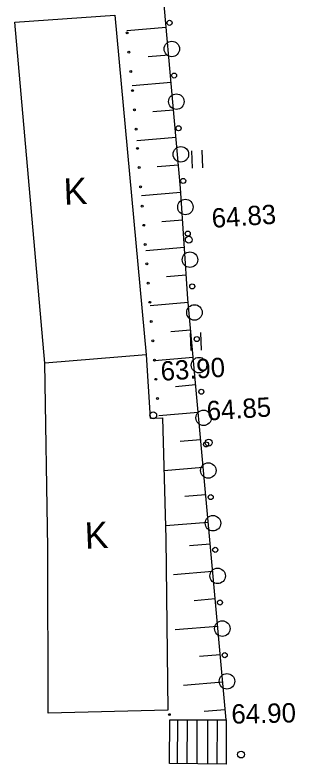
# Model space of a CAD drawing. Extents: x 641529 to 641656, y 6457322 to 6457531.
# Drawn here: x 641644.44 to 641655.05, y 6457340.48 to 6457368.8 of the extents above; entities that cross this region are included whole.
import ezdxf

# ---------------------------------------------------------------- set-up
doc = ezdxf.new("R2010")
doc.units = 0
for name, color, linetype in [('Level 1', 7, 'Continuous'), ('Level 10', 7, 'Continuous'), ('Level 11', 7, 'Continuous'), ('Level 18', 7, 'Continuous'), ('Level 30', 7, 'Continuous'), ('Level 4', 7, 'Continuous'), ('Level 6', 7, 'Continuous'), ('Level 63', 7, 'Continuous'), ('Level 7', 7, 'Continuous'), ('Level 8', 7, 'Continuous')]:
    doc.layers.add(name, color=color, linetype=linetype)

# ---------------------------------------------------------------- blocks, each defined once
blk = doc.blocks.new('BH')
at = {"layer": 'Level 7'}
for centre, radius in [((0, 0), 293), ((990, 0), 95.9)]:
    blk.add_circle(centre, radius, dxfattribs=at)
blk = doc.blocks.new('KHEIN3')
at = {"layer": 'Level 6'}
for p, q in [((-210.89, 335.09), (-210.89, -326.54)), ((182.28, 335.09), (182.28, -326.54))]:
    blk.add_line(p, q, dxfattribs=at)
blk = doc.blocks.new('AAP2')
at = {"layer": 'Level 6'}
blk.add_circle((0, 0), 34.5, dxfattribs=at)
blk = doc.blocks.new('BH0')
at = {"layer": 'Level 7'}
for centre, radius in [((0, 0), 293), ((990, 0), 95.9)]:
    blk.add_circle(centre, radius, dxfattribs=at)
blk = doc.blocks.new('KHEIN5')
at = {"layer": 'Level 6'}
for p, q in [((-210.89, 335.09), (-210.89, -326.54)), ((182.28, 335.09), (182.28, -326.54))]:
    blk.add_line(p, q, dxfattribs=at)
blk = doc.blocks.new('AAP3')
at = {"layer": 'Level 6'}
blk.add_circle((0, 0), 34.5, dxfattribs=at)

msp = doc.modelspace()

# ---------------------------------------------------------------- linework, layer by layer
at = {"layer": 'Level 1'}
for p, q in [((641650.604, 6457340.502), (641650.611, 6457342.157)), ((641650.966, 6457340.499), (641650.973, 6457342.155)), ((641651.343, 6457340.495), (641651.349, 6457342.154)), ((641651.744, 6457340.491), (641651.75, 6457342.152)), ((641652.106, 6457340.487), (641652.113, 6457342.151))]:
    msp.add_line(p, q, dxfattribs=at)
msp.add_lwpolyline([(641650.297, 6457340.506), (641650.31, 6457342.158), (641652.438, 6457342.15), (641652.444, 6457340.483)], close=True, dxfattribs=at)
at = {"layer": 'Level 10'}
msp.add_line((641652.438, 6457342.15), (641651.807, 6457349.092), dxfattribs=at)
msp.add_lwpolyline([(641651.807, 6457349.092), (641650.989, 6457358.075), (641650.714, 6457362.257), (641649.767, 6457372.882), (641649.512, 6457376.418), (641649.311, 6457379.712), (641649.493, 6457381.138), (641649.936, 6457382.214), (641650.513, 6457383.342)], dxfattribs=at)
at = {"layer": 'Level 11'}
for p, q in [((641650.173, 6457368.322), (641648.68, 6457368.198)), ((641650.266, 6457367.283), (641649.487, 6457367.219)), ((641650.359, 6457366.245), (641648.878, 6457366.122)), ((641650.451, 6457365.206), (641649.659, 6457365.14)), ((641650.544, 6457364.167), (641649.064, 6457364.045)), ((641650.636, 6457363.129), (641649.832, 6457363.062)), ((641650.725, 6457362.09), (641649.229, 6457361.966)), ((641650.794, 6457361.049), (641650.004, 6457360.984)), ((641650.862, 6457360.009), (641649.394, 6457359.887)), ((641650.93, 6457358.968), (641650.178, 6457358.905)), ((641651.003, 6457357.928), (641649.56, 6457357.808)), ((641651.097, 6457356.889), (641650.351, 6457356.827)), ((641651.192, 6457355.851), (641649.725, 6457355.729)), ((641651.286, 6457354.813), (641650.524, 6457354.749)), ((641651.381, 6457353.774), (641649.89, 6457353.65)), ((641651.475, 6457352.736), (641650.698, 6457352.671)), ((641651.57, 6457351.697), (641650.086, 6457351.573)), ((641651.665, 6457350.659), (641650.871, 6457350.592)), ((641651.759, 6457349.62), (641650.149, 6457349.486)), ((641651.834, 6457348.801), (641651.056, 6457348.736)), ((641651.928, 6457347.762), (641650.444, 6457347.639)), ((641652.023, 6457346.724), (641651.229, 6457346.658)), ((641652.118, 6457345.685), (641650.507, 6457345.551)), ((641652.214, 6457344.614), (641651.436, 6457344.549)), ((641652.309, 6457343.575), (641650.825, 6457343.451)), ((641652.403, 6457342.537), (641651.61, 6457342.47))]:
    msp.add_line(p, q, dxfattribs=at)
at = {"layer": 'Level 18'}
for p, q in [((641650.604, 6457340.502), (641650.611, 6457342.157)), ((641650.966, 6457340.499), (641650.973, 6457342.155)), ((641651.343, 6457340.495), (641651.349, 6457342.154)), ((641651.744, 6457340.491), (641651.75, 6457342.152)), ((641652.106, 6457340.487), (641652.113, 6457342.151))]:
    msp.add_line(p, q, dxfattribs=at)
msp.add_lwpolyline([(641650.297, 6457340.506), (641650.31, 6457342.158), (641652.438, 6457342.15), (641652.444, 6457340.483)], close=True, dxfattribs=at)
at = {"layer": 'Level 30'}
for p, q in [((641650.173, 6457368.322), (641648.68, 6457368.198)), ((641650.266, 6457367.283), (641649.487, 6457367.219)), ((641650.359, 6457366.245), (641648.878, 6457366.122)), ((641650.451, 6457365.206), (641649.659, 6457365.14)), ((641650.544, 6457364.167), (641649.064, 6457364.045)), ((641650.636, 6457363.129), (641649.832, 6457363.062)), ((641650.725, 6457362.09), (641649.229, 6457361.966)), ((641650.794, 6457361.049), (641650.004, 6457360.984)), ((641650.862, 6457360.009), (641649.394, 6457359.887)), ((641650.93, 6457358.968), (641650.178, 6457358.905)), ((641651.003, 6457357.928), (641649.56, 6457357.808)), ((641651.097, 6457356.889), (641650.351, 6457356.827)), ((641651.192, 6457355.851), (641649.725, 6457355.729)), ((641651.286, 6457354.813), (641650.524, 6457354.749)), ((641651.381, 6457353.774), (641649.89, 6457353.65)), ((641651.475, 6457352.736), (641650.698, 6457352.671)), ((641651.57, 6457351.697), (641650.086, 6457351.573)), ((641651.665, 6457350.659), (641650.871, 6457350.592)), ((641651.759, 6457349.62), (641650.149, 6457349.486)), ((641651.834, 6457348.801), (641651.056, 6457348.736)), ((641651.928, 6457347.762), (641650.444, 6457347.639)), ((641652.023, 6457346.724), (641651.229, 6457346.658)), ((641652.118, 6457345.685), (641650.507, 6457345.551)), ((641652.214, 6457344.614), (641651.436, 6457344.549)), ((641652.309, 6457343.575), (641650.825, 6457343.451)), ((641652.403, 6457342.537), (641651.61, 6457342.47))]:
    msp.add_line(p, q, dxfattribs=at)
for centre, radius in [((641651.027, 6457360.304), 0.13), ((641649.679, 6457353.667), 0.13), ((641651.782, 6457352.635), 0.13), ((641653.007, 6457340.842), 0.131)]:
    msp.add_circle(centre, radius, dxfattribs=at)
at = {"layer": 'Level 4'}
for centre, radius in [((641651.027, 6457360.304), 0.13), ((641649.679, 6457353.667), 0.13), ((641651.782, 6457352.635), 0.13), ((641653.007, 6457340.842), 0.131)]:
    msp.add_circle(centre, radius, dxfattribs=at)
at = {"layer": 'Level 63'}
msp.add_line((641645.684, 6457348.658), (641645.578, 6457355.635), dxfattribs=at)
msp.add_line((641645.684, 6457348.658), (641645.578, 6457355.635), dxfattribs=at)
for points in [[(641644.441, 6457368.529), (641648.228, 6457368.794), (641649.417, 6457355.952), (641645.578, 6457355.635), (641644.441, 6457368.529)], [(641644.441, 6457368.529), (641648.228, 6457368.794), (641649.417, 6457355.952), (641645.578, 6457355.635), (641644.441, 6457368.529)], [(641649.417, 6457355.952), (641649.565, 6457353.561), (641650.026, 6457353.577), (641650.163, 6457348.997)], [(641649.417, 6457355.952), (641649.565, 6457353.561), (641650.026, 6457353.577), (641650.163, 6457348.997)], [(641650.163, 6457348.997), (641650.237, 6457342.524), (641645.695, 6457342.408), (641645.684, 6457348.658)], [(641650.163, 6457348.997), (641650.237, 6457342.524), (641645.695, 6457342.408), (641645.684, 6457348.658)]]:
    msp.add_lwpolyline(points, dxfattribs=at)
at = {"layer": 'Level 8'}
msp.add_line((641652.438, 6457342.15), (641651.807, 6457349.092), dxfattribs=at)
msp.add_lwpolyline([(641651.807, 6457349.092), (641650.989, 6457358.075), (641650.714, 6457362.257), (641649.767, 6457372.882), (641649.512, 6457376.418), (641649.311, 6457379.712), (641649.493, 6457381.138), (641649.936, 6457382.214), (641650.513, 6457383.342)], dxfattribs=at)

# ---------------------------------------------------------------- block references
at = {"layer": 'Level 6'}
for name, p, xscale, yscale, rotation in [('AAP2', (641648.687, 6457368.12), 0.0010427336370663154, 0.0010427336370663152, -84.55522606692719), ('AAP3', (641648.687, 6457368.12), 0.0010427336370663154, 0.0010427336370663152, -84.55522606692719), ('AAP2', (641648.757, 6457367.394), 0.0010427336370663154, 0.0010427336370663152, -84.55522606692719), ('AAP3', (641648.757, 6457367.394), 0.0010427336370663154, 0.0010427336370663152, -84.55522606692719), ('AAP2', (641648.826, 6457366.667), 0.0010427336370663154, 0.0010427336370663152, -84.55522606692719), ('AAP3', (641648.826, 6457366.667), 0.0010427336370663154, 0.0010427336370663152, -84.55522606692719), ('AAP2', (641648.895, 6457365.94), 0.0010427336370663154, 0.0010427336370663152, -84.55522606692719), ('AAP3', (641648.895, 6457365.94), 0.0010427336370663154, 0.0010427336370663152, -84.55522606692719), ('AAP2', (641648.964, 6457365.214), 0.0010427336370663154, 0.0010427336370663152, -84.55522606692719), ('AAP3', (641648.964, 6457365.214), 0.0010427336370663154, 0.0010427336370663152, -84.55522606692719), ('AAP2', (641649.028, 6457364.487), 0.0010427336370663154, 0.0010427336370663152, -85.45269852445743), ('AAP3', (641649.028, 6457364.487), 0.0010427336370663154, 0.0010427336370663152, -85.45269852445743), ('AAP2', (641649.086, 6457363.759), 0.0010427336370663154, 0.0010427336370663152, -85.45269852445743), ('AAP3', (641649.086, 6457363.759), 0.0010427336370663154, 0.0010427336370663152, -85.45269852445743), ('KHEIN3', (641651.353, 6457363.343), 0.0009998969010655296, 0.0009998969010655294, 2.563845398404), ('KHEIN5', (641651.353, 6457363.343), 0.0009998969010655296, 0.0009998969010655294, 2.563845398404), ('AAP2', (641649.144, 6457363.031), 0.0010427336370663154, 0.0010427336370663152, -85.45269852445743), ('AAP3', (641649.144, 6457363.031), 0.0010427336370663154, 0.0010427336370663152, -85.45269852445743), ('AAP2', (641649.202, 6457362.304), 0.0010427336370663154, 0.0010427336370663152, -85.45269852445743), ('AAP3', (641649.202, 6457362.304), 0.0010427336370663154, 0.0010427336370663152, -85.45269852445743), ('AAP2', (641649.26, 6457361.576), 0.0010427336370663154, 0.0010427336370663152, -85.45269852445743), ('AAP3', (641649.26, 6457361.576), 0.0010427336370663154, 0.0010427336370663152, -85.45269852445743), ('AAP2', (641649.318, 6457360.849), 0.0010427336370663154, 0.0010427336370663152, -85.45269852445743), ('AAP3', (641649.318, 6457360.849), 0.0010427336370663154, 0.0010427336370663152, -85.45269852445743), ('AAP2', (641649.376, 6457360.121), 0.0010427336370663154, 0.0010427336370663152, -85.45269852445743), ('AAP3', (641649.376, 6457360.121), 0.0010427336370663154, 0.0010427336370663152, -85.45269852445743), ('AAP2', (641649.434, 6457359.393), 0.0010427336370663154, 0.0010427336370663152, -85.45269852445743), ('AAP3', (641649.434, 6457359.393), 0.0010427336370663154, 0.0010427336370663152, -85.45269852445743), ('AAP2', (641649.491, 6457358.666), 0.0010427336370663154, 0.0010427336370663152, -85.45269852445743), ('AAP3', (641649.491, 6457358.666), 0.0010427336370663154, 0.0010427336370663152, -85.45269852445743), ('AAP2', (641649.549, 6457357.938), 0.0010427336370663154, 0.0010427336370663152, -85.45269852445743), ('AAP3', (641649.549, 6457357.938), 0.0010427336370663154, 0.0010427336370663152, -85.45269852445743), ('AAP2', (641649.607, 6457357.211), 0.0010427336370663154, 0.0010427336370663152, -85.45269852445743), ('AAP3', (641649.607, 6457357.211), 0.0010427336370663154, 0.0010427336370663152, -85.45269852445743), ('KHEIN3', (641651.298, 6457356.452), 0.0009998969010655296, 0.0009998969010655294, 2.563845398404), ('KHEIN5', (641651.298, 6457356.452), 0.0009998969010655296, 0.0009998969010655294, 2.563845398404), ('AAP2', (641649.665, 6457356.483), 0.0010427336370663154, 0.0010427336370663152, -85.45269852445743), ('AAP3', (641649.665, 6457356.483), 0.0010427336370663154, 0.0010427336370663152, -85.45269852445743), ('AAP2', (641649.723, 6457355.755), 0.0010427336370663154, 0.0010427336370663152, -85.45269852445743), ('AAP3', (641649.723, 6457355.755), 0.0010427336370663154, 0.0010427336370663152, -85.45269852445743), ('AAP2', (641649.781, 6457355.028), 0.0010427336370663154, 0.0010427336370663152, -85.45269852445743), ('AAP3', (641649.781, 6457355.028), 0.0010427336370663154, 0.0010427336370663152, -85.45269852445743), ('AAP2', (641649.839, 6457354.3), 0.0010427336370663154, 0.0010427336370663152, -85.45269852445743), ('AAP3', (641649.839, 6457354.3), 0.0010427336370663154, 0.0010427336370663152, -85.45269852445743), ('AAP2', (641650.291, 6457342.35), 0.0010447313044237032, 0.0010447313044237034, -90.72374417574365), ('AAP3', (641650.291, 6457342.35), 0.001044731304423704, 0.0010447313044237034, -90.72374417574365)]:
    msp.add_blockref(name, p, dxfattribs=dict(at, xscale=xscale, yscale=yscale, rotation=rotation))
at = {"layer": 'Level 7'}
for name, p, xscale, yscale, rotation in [('BH', (641650.385, 6457367.517), 0.0009998969010655292, 0.0009998969010655294, 94.9117116059195), ('BH0', (641650.385, 6457367.517), 0.0009998969010655292, 0.0009998969010655294, 94.9117116059195), ('BH', (641650.556, 6457365.525), 0.0009998969010655292, 0.0009998969010655294, 94.9117116059195), ('BH0', (641650.556, 6457365.525), 0.0009998969010655292, 0.0009998969010655294, 94.9117116059195), ('BH', (641650.727, 6457363.533), 0.0009998969010655292, 0.0009998969010655294, 94.9117116059195), ('BH0', (641650.727, 6457363.533), 0.0009998969010655292, 0.0009998969010655294, 94.9117116059195), ('BH', (641650.898, 6457361.54), 0.0009998969010655292, 0.0009998969010655294, 94.9117116059195), ('BH0', (641650.898, 6457361.54), 0.0009998969010655292, 0.0009998969010655294, 94.9117116059195), ('BH', (641651.07, 6457359.548), 0.0009998969010655292, 0.0009998969010655294, 94.9117116059195), ('BH0', (641651.07, 6457359.548), 0.0009998969010655292, 0.0009998969010655294, 94.9117116059195), ('BH', (641651.241, 6457357.555), 0.0009998969010655292, 0.0009998969010655294, 94.9117116059195), ('BH0', (641651.241, 6457357.555), 0.0009998969010655292, 0.0009998969010655294, 94.9117116059195), ('BH', (641651.413, 6457355.563), 0.0009998969010655296, 0.0009998969010655298, 95.06655623825648), ('BH0', (641651.413, 6457355.563), 0.0009998969010655296, 0.0009998969010655298, 95.06655623825648), ('BH', (641651.589, 6457353.571), 0.0009998969010655296, 0.0009998969010655298, 95.06655623825648), ('BH0', (641651.589, 6457353.571), 0.0009998969010655296, 0.0009998969010655298, 95.06655623825648), ('BH', (641651.766, 6457351.579), 0.0009998969010655296, 0.0009998969010655298, 95.06655623825648), ('BH0', (641651.766, 6457351.579), 0.0009998969010655296, 0.0009998969010655298, 95.06655623825648), ('BH', (641651.943, 6457349.587), 0.0009998969010655296, 0.0009998969010655298, 95.06655623825648), ('BH0', (641651.943, 6457349.587), 0.0009998969010655296, 0.0009998969010655298, 95.06655623825648), ('BH', (641652.119, 6457347.595), 0.0009998969010655296, 0.0009998969010655298, 95.06655623825648), ('BH0', (641652.119, 6457347.595), 0.0009998969010655296, 0.0009998969010655298, 95.06655623825648), ('BH', (641652.296, 6457345.603), 0.0009998969010655296, 0.0009998969010655298, 95.06655623825648), ('BH0', (641652.296, 6457345.603), 0.0009998969010655296, 0.0009998969010655298, 95.06655623825648), ('BH', (641652.473, 6457343.611), 0.0009998969010655296, 0.0009998969010655298, 95.06655623825648), ('BH0', (641652.473, 6457343.611), 0.0009998969010655296, 0.0009998969010655298, 95.06655623825648)]:
    msp.add_blockref(name, p, dxfattribs=dict(at, xscale=xscale, yscale=yscale, rotation=rotation))

# ---------------------------------------------------------------- texts
at = {"layer": 'Level 30'}
for s, height, rotation, p in [('64.83', 0.7299, 3.7638, (641651.917, 6457360.752)), ('63.90', 0.7299, 3.7638, (641649.983, 6457354.968)), ('64.85', 0.7299, 3.7638, (641651.727, 6457353.467)), ('64.90', 0.7313, 1.2238, (641652.647, 6457342.007))]:
    msp.add_text(s, height=height, rotation=rotation, dxfattribs=at).set_placement(p)
at = {"layer": 'Level 4'}
for s, height, rotation, p in [('64.83', 0.7299, 3.7638, (641651.917, 6457360.752)), ('63.90', 0.7299, 3.7638, (641649.983, 6457354.968)), ('64.85', 0.7299, 3.7638, (641651.727, 6457353.467)), ('64.90', 0.7313, 1.2238, (641652.647, 6457342.007))]:
    msp.add_text(s, height=height, rotation=rotation, dxfattribs=at).set_placement(p)
at = {"layer": 'Level 63'}
for p in [(641646.305, 6457361.619), (641646.305, 6457361.619), (641647.103, 6457348.618), (641647.103, 6457348.618)]:
    msp.add_text('K', height=1, rotation=2.3181, dxfattribs=at).set_placement(p)

doc.saveas('drawing.dxf')
